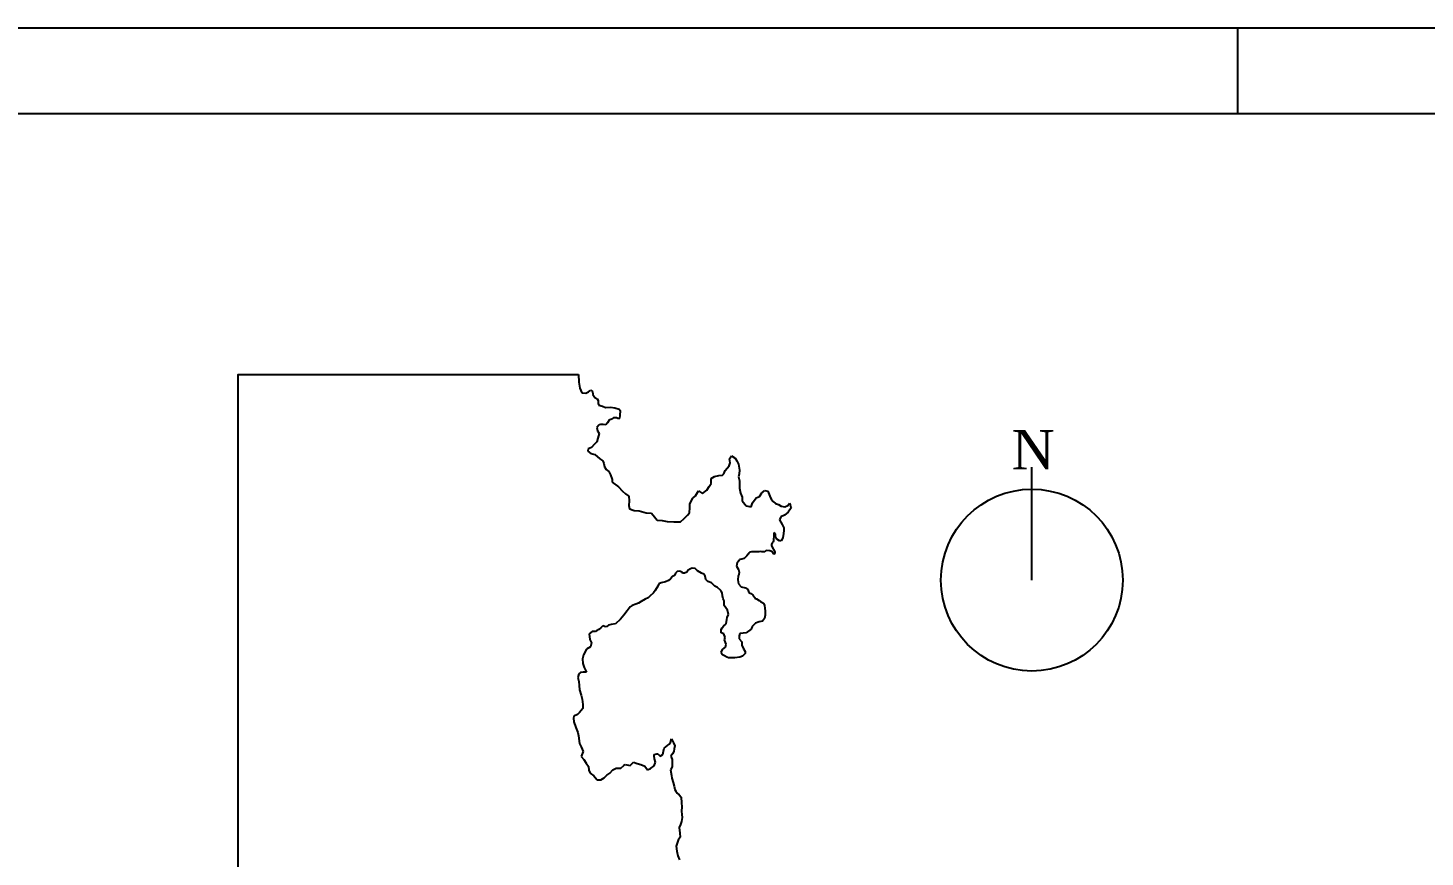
# Model space of a CAD drawing. Extents: x -1236 to 1911, y -280 to 323.
# Drawn here: x -721.8 to -558.7, y 226.2 to 323 of the extents above; entities that cross this region are included whole.
import ezdxf

# ---------------------------------------------------------------- set-up
doc = ezdxf.new("R2010")
doc.units = 0
doc.header["$MEASUREMENT"] = 0
for name, color, linetype in [('CONTINENTE', 1, 'CONTINUOUS'), ('MARGEXT', 2, 'CONTINUOUS'), ('MARGINT', 6, 'CONTINUOUS')]:
    doc.layers.add(name, color=color, linetype=linetype)

msp = doc.modelspace()

# ---------------------------------------------------------------- linework, layer by layer
at = {"layer": 'CONTINENTE'}
for p, q in [((-657.498019, 282.529881), (-657.457525, 281.648816)), ((-657.457525, 281.648816), (-657.370639, 280.954464)), ((-657.370639, 280.954464), (-657.109983, 280.390304)), ((-656.328017, 280.520495), (-656.06736, 280.694083)), ((-656.06736, 280.694083), (-655.89359, 280.563892)), ((-657.109983, 280.390304), (-656.675556, 280.346907)), ((-656.675556, 280.346907), (-656.328017, 280.520495)), ((-655.89359, 280.563892), (-655.850147, 280.216716)), ((-655.850147, 280.216716), (-655.589491, 279.869541)), ((-655.589491, 279.869541), (-655.328835, 279.695952)), ((-655.328835, 279.695952), (-655.198506, 279.522365)), ((-655.198506, 279.522365), (-655.198506, 279.175189)), ((-655.198506, 279.175189), (-655.155064, 278.958204)), ((-655.155064, 278.958204), (-654.720637, 278.828013)), ((-654.720637, 278.828013), (-654.373098, 278.697822)), ((-654.373098, 278.697822), (-653.7649, 278.74122)), ((-653.7649, 278.74122), (-653.28703, 278.654426)), ((-653.417358, 277.482708), (-653.678014, 277.309119)), ((-653.069816, 277.482708), (-653.417358, 277.482708)), ((-653.28703, 278.654426), (-652.765718, 278.480838)), ((-652.852603, 277.352517), (-653.069816, 277.482708)), ((-652.722275, 277.43931), (-652.852603, 277.352517)), ((-652.765718, 278.480838), (-652.635392, 278.350647)), ((-652.678835, 277.74309), (-652.722275, 277.43931)), ((-652.635392, 278.350647), (-652.678835, 277.74309)), ((-655.111621, 276.658165), (-655.372277, 276.354387)), ((-655.372277, 276.354387), (-655.285392, 275.963814)), ((-655.285392, 275.963814), (-655.111621, 275.660035)), ((-654.93785, 276.701563), (-655.111621, 276.658165)), ((-654.633751, 276.701563), (-654.93785, 276.701563)), ((-654.329655, 276.658165), (-654.633751, 276.701563)), ((-654.112441, 276.918547), (-654.329655, 276.658165)), ((-653.938671, 277.222326), (-654.112441, 276.918547)), ((-653.678014, 277.309119), (-653.938671, 277.222326)), ((-655.676376, 274.358126), (-655.980475, 274.01095)), ((-655.372277, 274.661904), (-655.676376, 274.358126)), ((-655.241949, 275.095875), (-655.372277, 274.661904)), ((-655.111621, 275.660035), (-655.241949, 275.095875)), ((-656.371459, 273.880759), (-656.414902, 273.576981)), ((-656.414902, 273.576981), (-656.06736, 273.316599)), ((-655.980475, 274.01095), (-656.371459, 273.880759)), ((-656.06736, 273.316599), (-655.589491, 273.186409)), ((-655.589491, 273.186409), (-655.024736, 272.709042)), ((-655.024736, 272.709042), (-654.677194, 272.44866)), ((-639.880758, 272.687694), (-639.663545, 273.03487)), ((-639.793873, 272.210328), (-639.880758, 272.687694)), ((-639.663545, 273.03487), (-639.229118, 272.774488)), ((-639.229118, 272.774488), (-639.011904, 272.47071)), ((-639.011904, 272.47071), (-638.838134, 272.080138)), ((-654.677194, 272.44866), (-654.546868, 272.144882)), ((-654.546868, 272.144882), (-654.459983, 271.754309)), ((-654.459983, 271.754309), (-654.286212, 271.45053)), ((-654.286212, 271.45053), (-653.982113, 271.233544)), ((-653.982113, 271.233544), (-653.7649, 270.842972)), ((-653.7649, 270.842972), (-653.591129, 270.278812)), ((-640.688663, 270.778228), (-640.558335, 270.951816)), ((-640.558335, 270.951816), (-640.384564, 271.342389)), ((-640.384564, 271.342389), (-639.924201, 271.863152)), ((-639.924201, 271.863152), (-639.793873, 272.210328)), ((-638.838134, 272.080138), (-638.707806, 271.385785)), ((-638.751248, 270.951816), (-638.838134, 270.60464)), ((-638.707806, 271.385785), (-638.751248, 270.951816)), ((-604.571335, 258.540009), (-604.571335, 271.728145)), ((-653.591129, 270.278812), (-653.591129, 269.975032)), ((-653.591129, 269.975032), (-652.852603, 269.410873)), ((-652.852603, 269.410873), (-652.374736, 268.933506)), ((-642.513254, 269.04235), (-642.252598, 269.476319)), ((-642.252598, 269.476319), (-642.035385, 269.823495)), ((-642.035385, 270.387655), (-641.6444, 270.648037)), ((-642.035385, 269.823495), (-642.035385, 270.387655)), ((-641.6444, 270.648037), (-641.123088, 270.734831)), ((-641.123088, 270.734831), (-640.688663, 270.778228)), ((-638.838134, 270.60464), (-638.707806, 270.127273)), ((-638.707806, 270.127273), (-638.707806, 269.823495)), ((-638.707806, 269.823495), (-638.707806, 269.259334)), ((-638.707806, 269.259334), (-638.577477, 268.695174)), ((-652.374736, 268.933506), (-652.027194, 268.629727)), ((-652.027194, 268.629727), (-651.63621, 268.347998)), ((-651.63621, 268.347998), (-651.592767, 267.783838)), ((-651.592767, 267.783838), (-651.63621, 267.263075)), ((-644.511616, 267.436662), (-644.164075, 268.087616)), ((-644.164075, 268.087616), (-643.859976, 268.391395)), ((-643.859976, 268.391395), (-643.512434, 268.955556)), ((-643.512434, 268.955556), (-643.034564, 268.651778)), ((-643.034564, 268.651778), (-642.513254, 269.04235)), ((-638.577477, 268.695174), (-638.403709, 268.217807)), ((-638.403709, 268.217807), (-638.403709, 267.783838)), ((-638.403709, 267.783838), (-637.925839, 267.219677)), ((-637.187313, 267.566853), (-636.752886, 268.131013)), ((-636.752886, 268.131013), (-636.361904, 268.304602)), ((-636.361904, 268.304602), (-636.101248, 268.738571)), ((-636.101248, 268.738571), (-635.753707, 268.998952)), ((-635.753707, 268.998952), (-635.406165, 268.912159)), ((-635.406165, 268.912159), (-635.188951, 268.347998)), ((-635.188951, 268.347998), (-635.015181, 268.000822)), ((-635.015181, 268.000822), (-634.797967, 267.697044)), ((-634.797967, 267.697044), (-634.493871, 267.480059)), ((-651.63621, 267.263075), (-651.549324, 266.872501)), ((-651.549324, 266.872501), (-651.028012, 266.655517)), ((-651.028012, 266.655517), (-650.419816, 266.612119)), ((-650.419816, 266.612119), (-649.594405, 266.395135)), ((-649.594405, 266.395135), (-648.986207, 266.351737)), ((-648.986207, 266.351737), (-648.638668, 265.917768)), ((-645.163254, 265.744181), (-644.772272, 266.134754)), ((-644.772272, 266.134754), (-644.555059, 266.395135)), ((-644.555059, 266.395135), (-644.511616, 267.002693)), ((-644.511616, 267.002693), (-644.511616, 267.436662)), ((-637.925839, 267.219677), (-637.361084, 267.089486)), ((-637.361084, 267.089486), (-637.187313, 267.566853)), ((-634.493871, 267.480059), (-634.146329, 267.349868)), ((-634.146329, 267.349868), (-633.84223, 267.17628)), ((-633.451246, 266.134754), (-633.885673, 265.917768)), ((-633.84223, 267.17628), (-633.407803, 267.089486)), ((-633.016819, 266.481928), (-633.451246, 266.134754)), ((-633.407803, 267.089486), (-633.060262, 267.263075)), ((-633.060262, 267.263075), (-632.886491, 267.523457)), ((-632.669277, 266.959295), (-633.016819, 266.481928)), ((-632.886491, 267.523457), (-632.799605, 267.349868)), ((-632.799605, 267.349868), (-632.756163, 267.132884)), ((-632.756163, 267.132884), (-632.669277, 266.959295)), ((-648.638668, 265.917768), (-648.334569, 265.527196)), ((-648.334569, 265.527196), (-647.726371, 265.483799)), ((-647.726371, 265.483799), (-647.161616, 265.397005)), ((-647.161616, 265.397005), (-646.37965, 265.353609)), ((-646.37965, 265.353609), (-645.597681, 265.353609)), ((-645.597681, 265.353609), (-645.163254, 265.744181)), ((-633.885673, 265.917768), (-634.059444, 265.570592)), ((-634.059444, 265.570592), (-633.711902, 265.049829)), ((-633.711902, 265.049829), (-633.538131, 264.659256)), ((-633.538131, 264.31208), (-633.581574, 263.964906)), ((-633.538131, 264.659256), (-633.538131, 264.31208)), ((-634.884853, 262.879981), (-634.971738, 262.706394)), ((-634.971738, 262.706394), (-634.971738, 262.576203)), ((-634.797967, 263.010172), (-634.884853, 262.879981)), ((-634.754524, 263.140363), (-634.797967, 263.010172)), ((-634.711082, 263.61773), (-634.754524, 263.31395)), ((-634.754524, 263.31395), (-634.754524, 263.140363)), ((-634.624196, 264.051699), (-634.711082, 264.008302)), ((-634.711082, 264.008302), (-634.711082, 263.704524)), ((-634.711082, 263.704524), (-634.711082, 263.61773)), ((-634.493871, 263.921508), (-634.624196, 264.051699)), ((-634.493871, 263.61773), (-634.493871, 263.921508)), ((-634.363543, 263.31395), (-634.493871, 263.61773)), ((-634.059444, 263.140363), (-634.363543, 263.31395)), ((-633.84223, 263.140363), (-634.059444, 263.140363)), ((-633.668459, 263.487539), (-633.84223, 263.140363)), ((-633.581574, 263.964906), (-633.668459, 263.487539)), ((-638.186496, 261.057309), (-638.447149, 260.970515)), ((-638.012725, 261.230897), (-638.186496, 261.057309)), ((-637.838954, 261.361087), (-638.012725, 261.230897)), ((-637.708626, 261.578073), (-637.838954, 261.361087)), ((-637.62174, 261.708263), (-637.708626, 261.578073)), ((-637.491412, 261.795056), (-637.62174, 261.708263)), ((-637.317641, 261.838454), (-637.491412, 261.795056)), ((-637.056985, 261.838454), (-637.317641, 261.838454)), ((-636.796329, 261.838454), (-637.056985, 261.838454)), ((-636.44879, 261.838454), (-636.796329, 261.838454)), ((-636.318462, 261.881851), (-636.44879, 261.838454)), ((-636.101248, 261.838454), (-636.318462, 261.881851)), ((-635.753707, 261.838454), (-636.101248, 261.838454)), ((-635.579936, 262.012042), (-635.753707, 261.838454)), ((-635.188951, 261.968645), (-635.579936, 262.012042)), ((-634.928295, 261.881851), (-635.188951, 261.968645)), ((-634.971738, 262.576203), (-634.928295, 262.446012)), ((-634.928295, 262.446012), (-634.580754, 261.838454)), ((-634.711082, 261.534675), (-634.928295, 261.881851)), ((-634.580754, 261.708263), (-634.711082, 261.534675)), ((-634.580754, 261.838454), (-634.580754, 261.708263)), ((-646.006172, 259.551926), (-646.179943, 259.334941)), ((-645.745516, 259.595323), (-646.006172, 259.551926)), ((-645.615188, 259.551926), (-645.745516, 259.595323)), ((-645.441417, 259.465132), (-645.615188, 259.551926)), ((-645.354532, 259.334941), (-645.441417, 259.465132)), ((-644.876662, 259.465132), (-645.137318, 259.334941)), ((-644.702891, 259.682117), (-644.876662, 259.465132)), ((-644.442235, 259.855705), (-644.702891, 259.682117)), ((-644.225024, 259.942499), (-644.442235, 259.855705)), ((-643.877482, 259.899101), (-644.225024, 259.942499)), ((-643.616826, 259.638719), (-643.877482, 259.899101)), ((-643.138956, 259.334941), (-643.616826, 259.638719)), ((-639.011904, 260.406355), (-639.055347, 260.159483)), ((-639.055347, 260.159483), (-638.838134, 259.76891)), ((-638.968462, 260.536546), (-639.011904, 260.406355)), ((-638.794691, 260.796928), (-638.968462, 260.536546)), ((-638.838134, 259.76891), (-638.751248, 259.465132)), ((-638.707806, 260.927118), (-638.794691, 260.796928)), ((-638.751248, 259.465132), (-638.794691, 259.20475)), ((-638.447149, 260.970515), (-638.707806, 260.927118)), ((-648.265188, 257.816047), (-648.569287, 257.338681)), ((-648.13486, 258.119826), (-648.265188, 257.816047)), ((-647.874206, 258.20662), (-648.13486, 258.119826)), ((-647.700435, 258.250016), (-647.874206, 258.20662)), ((-647.526664, 258.293414), (-647.700435, 258.250016)), ((-647.352894, 258.336811), (-647.526664, 258.293414)), ((-647.005352, 258.510398), (-647.352894, 258.336811)), ((-646.788138, 258.683987), (-647.005352, 258.510398)), ((-646.527482, 258.944369), (-646.788138, 258.683987)), ((-646.310269, 259.074559), (-646.527482, 258.944369)), ((-646.179943, 259.334941), (-646.310269, 259.074559)), ((-645.137318, 259.334941), (-645.354532, 259.334941)), ((-642.8783, 259.248147), (-643.138956, 259.334941)), ((-642.704529, 258.987765), (-642.8783, 259.248147)), ((-642.661087, 258.597193), (-642.704529, 258.987765)), ((-642.40043, 258.380207), (-642.661087, 258.597193)), ((-641.966006, 258.20662), (-642.40043, 258.380207)), ((-641.575021, 257.816047), (-641.966006, 258.20662)), ((-641.270923, 257.685857), (-641.575021, 257.816047)), ((-638.881576, 259.031163), (-638.925019, 258.553796)), ((-638.925019, 258.553796), (-638.838134, 258.119826)), ((-638.794691, 259.20475), (-638.881576, 259.031163)), ((-638.838134, 258.119826), (-638.534035, 257.772651)), ((-649.74224, 256.297154), (-650.176664, 256.036772)), ((-649.394698, 256.470741), (-649.74224, 256.297154)), ((-649.177485, 256.64433), (-649.394698, 256.470741)), ((-648.743058, 257.034902), (-649.177485, 256.64433)), ((-648.569287, 257.338681), (-648.743058, 257.034902)), ((-640.879938, 257.338681), (-641.270923, 257.685857)), ((-640.74961, 257.034902), (-640.879938, 257.338681)), ((-640.706167, 256.687726), (-640.74961, 257.034902)), ((-640.619282, 256.34055), (-640.706167, 256.687726)), ((-640.488954, 256.123566), (-640.619282, 256.34055)), ((-638.534035, 257.772651), (-638.012725, 257.64246)), ((-638.012725, 257.64246), (-637.752068, 257.425475)), ((-637.752068, 257.425475), (-637.62174, 257.078299)), ((-637.62174, 257.078299), (-637.404527, 256.991504)), ((-637.404527, 256.991504), (-637.143871, 256.817917)), ((-637.143871, 256.817917), (-637.013543, 256.600932)), ((-637.013543, 256.600932), (-636.926657, 256.514139)), ((-636.926657, 256.514139), (-636.926657, 256.383948)), ((-636.926657, 256.383948), (-636.709444, 256.34055)), ((-636.709444, 256.34055), (-636.405347, 256.166963)), ((-636.405347, 256.166963), (-636.275019, 256.036772)), ((-651.840455, 254.951847), (-652.231439, 254.431084)), ((-651.492913, 255.429214), (-651.840455, 254.951847)), ((-651.232257, 255.559405), (-651.492913, 255.429214)), ((-650.828305, 255.732994), (-651.232257, 255.559405)), ((-650.524206, 255.863185), (-650.828305, 255.732994)), ((-650.176664, 256.036772), (-650.524206, 255.863185)), ((-640.488954, 255.819787), (-640.488954, 256.123566)), ((-640.488954, 255.559405), (-640.488954, 255.819787)), ((-640.097972, 255.038642), (-640.488954, 255.559405)), ((-640.011087, 254.517878), (-640.097972, 255.038642)), ((-636.275019, 256.036772), (-635.927477, 255.863185)), ((-635.927477, 255.863185), (-635.797149, 255.559405)), ((-635.797149, 255.559405), (-635.753707, 255.255627)), ((-635.753707, 255.255627), (-635.710264, 254.908451)), ((-635.710264, 254.908451), (-635.710264, 254.431084)), ((-654.924882, 252.955588), (-655.142096, 252.781999)), ((-654.751111, 253.129176), (-654.924882, 252.955588)), ((-654.664226, 253.21597), (-654.751111, 253.129176)), ((-654.360127, 253.085779), (-654.664226, 253.21597)), ((-654.186359, 253.129176), (-654.360127, 253.085779)), ((-654.012588, 253.259366), (-654.186359, 253.129176)), ((-653.708489, 253.346161), (-654.012588, 253.259366)), ((-653.187176, 253.432954), (-653.708489, 253.346161)), ((-652.622421, 253.997115), (-653.187176, 253.432954)), ((-652.231439, 254.431084), (-652.622421, 253.997115)), ((-640.836495, 252.781999), (-640.74961, 252.955588)), ((-640.74961, 252.955588), (-640.575839, 253.172572)), ((-640.575839, 253.172572), (-640.271743, 253.432954)), ((-640.271743, 253.432954), (-640.184857, 253.953717)), ((-640.184857, 253.953717), (-640.141415, 254.170702)), ((-640.141415, 254.170702), (-640.011087, 254.517878)), ((-637.230756, 253.129176), (-637.361084, 252.825397)), ((-636.9701, 253.389557), (-637.230756, 253.129176)), ((-636.839772, 253.519748), (-636.9701, 253.389557)), ((-636.405347, 253.649939), (-636.839772, 253.519748)), ((-636.014363, 253.736733), (-636.405347, 253.649939)), ((-635.797149, 254.040511), (-636.014363, 253.736733)), ((-635.710264, 254.431084), (-635.797149, 254.040511)), ((-655.924064, 252.521618), (-656.271603, 252.261236)), ((-656.271603, 252.261236), (-656.18472, 251.610282)), ((-656.18472, 251.610282), (-656.01095, 251.219709)), ((-655.53308, 252.521618), (-655.924064, 252.521618)), ((-655.402752, 252.608412), (-655.53308, 252.521618)), ((-655.142096, 252.781999), (-655.402752, 252.608412)), ((-640.836495, 252.391427), (-640.836495, 252.781999)), ((-640.532397, 252.261236), (-640.836495, 252.391427)), ((-640.402068, 251.827267), (-640.532397, 252.261236)), ((-640.445511, 251.566885), (-640.402068, 251.827267)), ((-640.358628, 251.263106), (-640.445511, 251.566885)), ((-640.271743, 251.046122), (-640.358628, 251.263106)), ((-638.664363, 252.304633), (-638.751248, 252.044251)), ((-638.751248, 252.044251), (-638.751248, 251.697076)), ((-638.751248, 251.697076), (-638.447149, 251.3499)), ((-638.273381, 252.34803), (-638.664363, 252.304633)), ((-638.447149, 251.3499), (-638.447149, 250.959328)), ((-637.925839, 252.391427), (-638.273381, 252.34803)), ((-637.361084, 252.825397), (-637.925839, 252.391427)), ((-656.923244, 249.831006), (-657.053572, 249.35364)), ((-656.575702, 250.481961), (-656.923244, 249.831006)), ((-656.097835, 250.742342), (-656.575702, 250.481961)), ((-656.01095, 251.219709), (-656.097835, 250.742342)), ((-640.836495, 250.134785), (-640.662725, 250.481961)), ((-640.706167, 249.831006), (-640.836495, 250.134785)), ((-640.445511, 249.700816), (-640.706167, 249.831006)), ((-640.662725, 250.481961), (-640.358628, 250.698946)), ((-640.184857, 249.527228), (-640.445511, 249.700816)), ((-640.358628, 250.698946), (-640.271743, 251.046122)), ((-638.360266, 249.657419), (-638.664363, 249.527228)), ((-638.447149, 250.959328), (-638.229938, 250.525357)), ((-638.056167, 249.961197), (-638.360266, 249.657419)), ((-638.229938, 250.525357), (-638.056167, 250.221579)), ((-638.056167, 250.221579), (-638.056167, 249.961197)), ((-657.053572, 249.35364), (-657.010129, 248.802989)), ((-657.010129, 248.802989), (-656.836359, 248.325622)), ((-656.836359, 248.325622), (-656.575702, 247.804859)), ((-640.011087, 249.48383), (-640.184857, 249.527228)), ((-639.446331, 249.48383), (-640.011087, 249.48383)), ((-639.272561, 249.48383), (-639.446331, 249.48383)), ((-638.664363, 249.527228), (-639.272561, 249.48383)), ((-657.487999, 247.587874), (-657.574885, 247.153905)), ((-657.574885, 247.153905), (-657.487999, 246.719934)), ((-657.270786, 247.761462), (-657.487999, 247.587874)), ((-657.487999, 246.719934), (-657.444556, 246.242569)), ((-656.966687, 247.804859), (-657.270786, 247.761462)), ((-656.575702, 247.804859), (-656.966687, 247.804859)), ((-657.444556, 246.242569), (-657.401114, 245.721804)), ((-657.401114, 245.721804), (-657.1839, 245.114247)), ((-657.1839, 245.114247), (-657.097015, 244.636881)), ((-657.010129, 243.551956), (-657.401114, 243.07459)), ((-657.097015, 244.636881), (-657.010129, 244.029323)), ((-657.010129, 244.029323), (-657.010129, 243.551956)), ((-658.052754, 242.64062), (-658.096197, 242.423635)), ((-658.096197, 242.423635), (-658.052754, 241.989666)), ((-657.618327, 242.857605), (-658.052754, 242.64062)), ((-658.052754, 241.989666), (-657.835541, 241.338711)), ((-657.401114, 243.07459), (-657.618327, 242.857605)), ((-657.835541, 241.338711), (-657.574885, 240.731154)), ((-657.574885, 240.731154), (-657.531442, 240.340581)), ((-657.531442, 240.340581), (-657.401114, 239.472642)), ((-646.757664, 239.585755), (-646.670778, 240.019724)), ((-646.670778, 240.019724), (-646.410125, 239.542359)), ((-657.401114, 239.472642), (-657.1839, 239.082069)), ((-657.1839, 239.082069), (-656.966687, 238.517909)), ((-656.966687, 238.517909), (-657.1839, 237.953748)), ((-648.66914, 238.197052), (-648.365044, 238.240449)), ((-648.365044, 238.240449), (-648.234716, 238.240449)), ((-648.234716, 238.240449), (-647.974059, 237.980067)), ((-647.669961, 238.197052), (-647.583075, 238.587625)), ((-647.583075, 238.587625), (-647.49619, 238.934801)), ((-647.49619, 238.934801), (-646.931435, 239.36877)), ((-646.931435, 239.36877), (-646.757664, 239.585755)), ((-646.54045, 238.240449), (-646.714221, 237.980067)), ((-646.366682, 238.544229), (-646.54045, 238.240449)), ((-646.410125, 239.542359), (-646.279797, 239.195183)), ((-646.323239, 238.848007), (-646.366682, 238.544229)), ((-646.279797, 239.195183), (-646.323239, 238.848007)), ((-657.1839, 237.953748), (-656.879801, 237.589495)), ((-656.879801, 237.589495), (-656.619145, 237.155526)), ((-656.619145, 237.155526), (-656.358489, 236.764953)), ((-656.358489, 236.764953), (-656.315046, 236.330983)), ((-653.491275, 236.374381), (-653.100291, 236.591364)), ((-653.100291, 236.591364), (-652.578979, 236.591364)), ((-652.578979, 236.591364), (-652.231439, 236.895144)), ((-652.231439, 236.895144), (-652.057669, 237.025335)), ((-652.057669, 237.025335), (-651.492913, 236.895144)), ((-651.492913, 236.895144), (-651.101929, 237.285717)), ((-651.101929, 237.285717), (-650.667502, 237.112128)), ((-650.667502, 237.112128), (-650.233078, 237.025335)), ((-650.233078, 237.025335), (-649.755208, 236.80835)), ((-649.755208, 236.80835), (-649.451109, 236.374381)), ((-649.103567, 236.547968), (-648.66914, 236.851746)), ((-648.66914, 238.023465), (-648.66914, 238.197052)), ((-648.625698, 237.676289), (-648.66914, 238.023465)), ((-648.66914, 236.851746), (-648.538812, 237.285717)), ((-648.538812, 237.285717), (-648.625698, 237.676289)), ((-647.974059, 237.980067), (-647.669961, 238.197052)), ((-646.583893, 236.721555), (-646.757664, 236.374381)), ((-646.714221, 237.980067), (-646.583893, 237.589495)), ((-646.583893, 237.589495), (-646.583893, 237.285717)), ((-646.583893, 237.285717), (-646.583893, 236.721555)), ((-656.315046, 236.330983), (-656.141278, 235.983807)), ((-656.141278, 235.983807), (-655.706851, 235.680028)), ((-655.706851, 235.680028), (-655.576523, 235.506441)), ((-655.576523, 235.506441), (-655.315866, 235.202662)), ((-655.315866, 235.202662), (-654.924882, 235.202662)), ((-654.924882, 235.202662), (-654.533898, 235.463043)), ((-654.533898, 235.463043), (-654.186359, 235.766823)), ((-654.186359, 235.766823), (-653.838817, 235.983807)), ((-653.838817, 235.983807), (-653.491275, 236.374381)), ((-649.451109, 236.374381), (-649.103567, 236.547968)), ((-646.757664, 236.374381), (-646.670778, 235.723425)), ((-646.670778, 235.723425), (-646.627336, 235.419647)), ((-646.627336, 235.419647), (-646.453567, 234.898883)), ((-646.453567, 234.898883), (-646.323239, 234.464913)), ((-646.323239, 234.464913), (-646.279797, 234.07434)), ((-646.279797, 234.07434), (-646.149468, 233.900753)), ((-646.149468, 233.900753), (-645.975698, 233.683768)), ((-645.975698, 233.683768), (-645.758484, 233.466784)), ((-645.758484, 233.466784), (-645.541271, 233.206402)), ((-645.541271, 233.206402), (-645.497828, 232.555447)), ((-645.497828, 232.555447), (-645.454385, 232.078081)), ((-645.454385, 232.078081), (-645.497828, 231.557318)), ((-645.497828, 230.351444), (-645.584713, 230.004268)), ((-645.497828, 231.557318), (-645.454385, 231.175986)), ((-645.410942, 230.82881), (-645.497828, 230.351444)), ((-645.454385, 231.175986), (-645.410942, 230.82881)), ((-645.628156, 228.528771), (-645.888812, 228.181595)), ((-645.584713, 230.004268), (-645.758484, 229.657092)), ((-645.758484, 229.657092), (-645.671599, 229.006138)), ((-645.671599, 229.006138), (-645.628156, 228.528771)), ((-645.888812, 228.181595), (-646.106026, 227.487244)), ((-646.106026, 227.487244), (-646.01914, 226.879686)), ((-646.01914, 226.879686), (-645.932255, 226.358923)), ((-645.932255, 226.358923), (-645.715041, 225.881556))]:
    msp.add_line(p, q, dxfattribs=at)
msp.add_lwpolyline([(-697.239993, 113.36659), (-697.239993, 282.529881), (-657.498019, 282.529881)], dxfattribs=at)
msp.add_circle((-604.571335, 258.540009), 10.615362, dxfattribs=at)
at = {"layer": 'MARGEXT'}
for p, q in [((-1236.5, 323), (-395.5, 323)), ((-580.5, 313), (-580.5, 323))]:
    msp.add_line(p, q, dxfattribs=at)
at = {"layer": 'MARGINT'}
msp.add_line((-1211.5, 313), (-405.5, 313), dxfattribs=at)

# ---------------------------------------------------------------- texts
at = {"layer": 'CONTINENTE', "insert": (-606.928838, 276.061391), "char_height": 4.6, "width": 8.10982, "attachment_point": 1}
msp.add_mtext('\\fTimes New Roman|b0|i0|c0|p18;N', dxfattribs=at)

doc.saveas('drawing.dxf')
